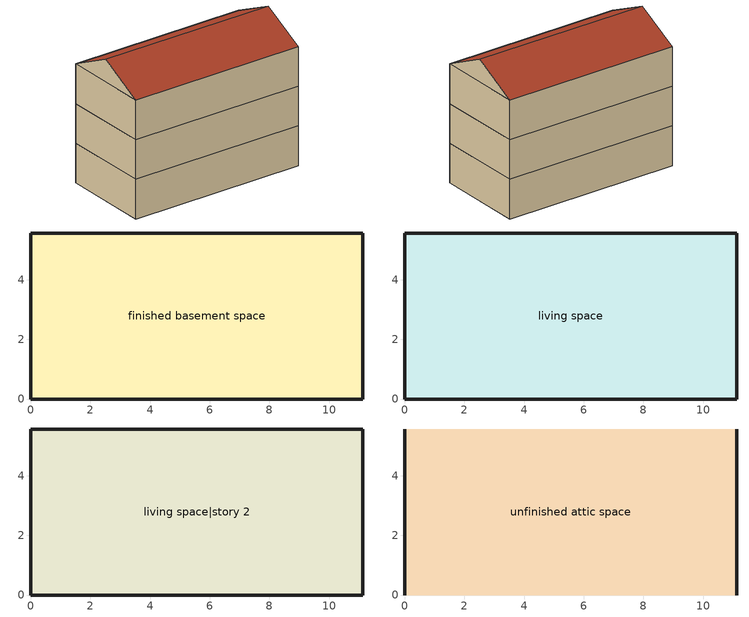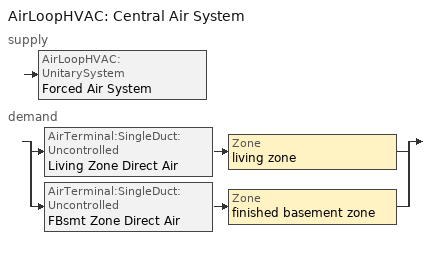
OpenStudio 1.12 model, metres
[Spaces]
finished basement space
 floor ground: 0,0 0,5.56 11.13,5.56 11.13,0 z-2.44
 wall ground: 0,5.56 0,0 11.13,0 11.13,5.56 0,5.56 z-2.44:0
living space
 floor to finished basement space: 0,0 0,5.56 11.13,5.56 11.13,0 z0
 wall outside: 0,5.56 0,0 11.13,0 11.13,5.56 0,5.56 z0:2.44
living space|story 2
 floor to living space: 0,0 0,5.56 11.13,5.56 11.13,0 z2.44
 wall outside: 0,5.56 0,0 11.13,0 11.13,5.56 0,5.56 z2.44:4.88
unfinished attic space
 floor to living space|story 2: 0,5.56 11.13,5.56 11.13,0 0,0 z4.88
 wall outside: 0,2.78,6.27 0,5.56,4.88 0,0,4.88; 11.13,2.78,6.27 11.13,0,4.88 11.13,5.56,4.88
 roof outside: 11.13,2.78,6.27 0,2.78,6.27 0,0,4.88 11.13,0,4.88; 0,2.78,6.27 11.13,2.78,6.27 11.13,5.56,4.88 0,5.56,4.88
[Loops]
AirLoopHVAC 'Central Air System'
 supply: AirLoopHVAC:UnitarySystem 'Forced Air System'
 demand: split
  | AirTerminal:SingleDuct:Uncontrolled 'Living Zone Direct Air' > Zone 'living zone'
  | AirTerminal:SingleDuct:Uncontrolled 'FBsmt Zone Direct Air' > Zone 'finished basement zone'
[ClimateZones]
Climate Zone Institution Name 1=ASHRAE; Climate Zone Document Name 1=ANSI/ASHRAE Standard 169; Climate Zone Document Year 1=2006; Climate Zone Institution Name 2=CEC; Climate Zone Document Name 2=California Climate Zone Descriptions; Climate Zone Document Year 2=1995; Climate Zone Institution Name 3=Building America; Climate Zone Document Year 3=0; Climate Zone Value 3=Cold
[Building]
Building 1: Standards Number of Living Units=1
[Site]
Denver Intl Ap_CO_USA: Latitude {deg}=39.83; Longitude {deg}=-104.65; Time Zone {hr}=-7; Elevation {m}=1650
[SizingPeriod:DesignDay] Barometric Pressure {Pa}=83011; Sky Clearness=0; Rain Indicator=0; Snow Indicator=0; Day of Month=21; Daylight Saving Time Indicator=0; Humidity Indicating Type=Wetbulb; Dry-Bulb Temperature Range Modifier Type=DefaultMultipliers
Name | Maximum Dry-Bulb Temperature {C} | Daily Dry-Bulb Temperature Range {deltaC} | Humidity Indicating Conditions at Maximum Dry-Bulb | Wind Speed {m/s} | Wind Direction {deg} | Month | Day Type | Solar Model Indicator | ASHRAE Taub | ASHRAE Taud
Denver Intl Ap Ann Clg .4% Condns DB=>MWB | 34.6 | 15.2 | 15.7 | 4.2 | 80 | 7 | SummerDesignDay | ASHRAETau | 0.424 | 2.012
Denver Intl Ap Ann Htg 99.6% Condns DB | -17.4 | 0 | -17.4 | 3.3 | 160 | 12 | WinterDesignDay | ASHRAEClearSky
Denver Intl Ap Ann Clg .4% Condns WB=>MDB | 27.3 | 15.2 | 18.3 | 4.2 | 80 | 7 | SummerDesignDay | ASHRAETau | 0.424 | 2.012
[Site:WaterMainsTemperature]
Calculation Method=Correlation; Annual Average Outdoor Air Temperature {C}=10.8753; Maximum Difference In Monthly Average Outdoor Air Temperatures {deltaC}=23.1524
[Site:GroundTemperature:BuildingSurface]
6.71221, 4.9416, 4.79814, 5.63626, 9.00496, 12.3608, 15.2732, 17.1228, 17.2883, 15.7979, 12.9685, 9.71588
[Site:GroundTemperature:Deep]
10.8753, 10.8753, 10.8753, 10.8753, 10.8753, 10.8753, 10.8753, 10.8753, 10.8753, 10.8753, 10.8753, 10.8753
[ThermalZone] Use Ideal Air Loads=No
living zone; unfinished attic zone; finished basement zone
[Sizing:Zone] Zone Cooling Design Supply Air Temperature Input Method=SupplyAirTemperature; Zone Cooling Design Supply Air Temperature {C}=14; Zone Cooling Design Supply Air Temperature Difference {deltaC}=11.11; Zone Heating Design Supply Air Temperature Input Method=SupplyAirTemperature; Zone Heating Design Supply Air Temperature {C}=40; Zone Heating Design Supply Air Temperature Difference {deltaC}=11.11; Zone Cooling Design Supply Air Humidity Ratio {kg-H2O/kg-air}=0.0085; Zone Heating Design Supply Air Humidity Ratio {kg-H2O/kg-air}=0.008; Cooling Design Air Flow Method=DesignDay; Heating Design Air Flow Method=DesignDay; Account for Dedicated Outdoor Air System=No; Dedicated Outdoor Air System Control Strategy=NeutralSupplyAir; Dedicated Outdoor Air Low Setpoint Temperature for Design {C}=autosize; Dedicated Outdoor Air High Setpoint Temperature for Design {C}=autosize
living zone; unfinished attic zone; finished basement zone
[Zone equipment]
living zone: Living Zone Electric Baseboards, Living Zone Direct Air
finished basement zone: FBsmt Zone Electric Baseboards, FBsmt Zone Direct Air
[Space]
Name | Thermal Zone
living space; living space|story 2 | living zone
unfinished attic space | unfinished attic zone
finished basement space | finished basement zone
[ElectricEquipment]
unit=1|bed=nil|bath=nil|space=living space|space=living space|story 2|space=finished basement space: Electric Equipment Definition=unit=1|bed=nil|bath=nil|space={6a33d732-2115-4d73-9b16-e2a2d464d186}|space={b8a2539a-2965-4c12-a406-547af8176c8f}|space={f75ad4f6-4714-4368-bcf6-31e2bd9622e1}; Schedule=empty_schedule
[ZoneHVAC:Baseboard:Convective:Electric] Availability Schedule=Always On Discrete; Nominal Capacity {W}=autosize; Efficiency=1
Living Zone Electric Baseboards; FBsmt Zone Electric Baseboards
[Coil:Cooling:DX:MultiSpeed:StageData]
Coil Cooling DX Multi Speed Stage Data 1: Gross Rated Total Cooling Capacity {W}=autosize; Gross Rated Sensible Heat Ratio=autosize; Gross Rated Cooling COP {W/W}=3.95054; Rated Air Flow Rate {m3/s}=autosize; Rated Evaporator Fan Power Per Volume Flow Rate {W/(m3/s)}=773.3; Total Cooling Capacity Function of Temperature Curve=Cool-Cap-fT; Total Cooling Capacity Function of Flow Fraction Curve=Cool-CAP-fFF; Energy Input Ratio Function of Temperature Curve=Cool-EIR-fT; Energy Input Ratio Function of Flow Fraction Curve=Cool-EIR-fFF; Part Load Fraction Correlation Curve=Cool-PLF-fPLR; Nominal Time for Condensate Removal to Begin {s}=1000; Ratio of Initial Moisture Evaporation Rate and Steady State Latent Capacity=1.5; Maximum Cycling Rate {cycles/hr}=3; Latent Capacity Time Constant {s}=45; Rated Waste Heat Fraction of Power Input=0.2; Waste Heat Function of Temperature Curve=ConstantBiquadratic; Evaporative Condenser Effectiveness=0.9; Evaporative Condenser Air Flow Rate {m3/s}=autosize; Rated Evaporative Condenser Pump Power Consumption {W}=autosize
[Coil:Cooling:DX:SingleSpeed]
DX Cooling Coil: Availability Schedule=Always On Discrete; Rated Total Cooling Capacity {W}=autosize; Rated Sensible Heat Ratio=autosize; Rated COP {W/W}=3.95054; Rated Air Flow Rate {m3/s}=autosize; Rated Evaporator Fan Power Per Volume Flow Rate {W/(m3/s)}=773.391; Total Cooling Capacity Function of Temperature Curve=Cool-Cap-fT; Total Cooling Capacity Function of Flow Fraction Curve=Cool-CAP-fFF; Energy Input Ratio Function of Temperature Curve=Cool-EIR-fT; Energy Input Ratio Function of Flow Fraction Curve=Cool-EIR-fFF; Part Load Fraction Correlation Curve=Cool-PLF-fPLR; Nominal Time for Condensate Removal to Begin {s}=1000; Ratio of Initial Moisture Evaporation Rate and Steady State Latent Capacity=1.5; Maximum Cycling Rate {cycles/hr}=3; Latent Capacity Time Constant {s}=45; Condenser Type=AirCooled; Evaporative Condenser Effectiveness=0; Evaporative Condenser Air Flow Rate {m3/s}=Autosize; Evaporative Condenser Pump Rated Power Consumption {W}=Autosize; Crankcase Heater Capacity {W}=0; Maximum Outdoor Dry-Bulb Temperature for Crankcase Heater Operation {C}=12.7778; Basin Heater Capacity {W/K}=0; Basin Heater Setpoint Temperature {C}=10
[Fan:OnOff]
Supply Fan: Availability Schedule=SupplyFanAvailability; Fan Efficiency=0.117562; Pressure Rise {Pa}=124.55; Maximum Flow Rate {m3/s}=autosize; Motor Efficiency=1; Motor In Airstream Fraction=1; Fan Power Ratio Function of Speed Ratio Curve=Fan On Off Power Curve; Fan Efficiency Ratio Function of Speed Ratio Curve=Fan On Off Efficiency Curve
[AirLoopHVAC:UnitarySystem]
Forced Air System: Control Type=Load; Controlling Zone or Thermostat Location=living zone; Dehumidification Control Type=None; Availability Schedule=Always On Discrete; Supply Fan=Supply Fan; Fan Placement=BlowThrough; Supply Air Fan Operating Mode Schedule=SupplyFanOperation; DX Heating Coil Sizing Ratio=1; Cooling Coil=DX Cooling Coil; Use DOAS DX Cooling Coil=No; DOAS DX Cooling Coil Leaving Minimum Air Temperature {C}=2; Latent Load Control=SensibleOnlyLoadControl; Supply Air Flow Rate During Cooling Operation {m3/s}=autosize; Supply Air Flow Rate During Heating Operation {m3/s}=1e-007; Supply Air Flow Rate When No Cooling or Heating is Required {m3/s}=0; Maximum Supply Air Temperature {C}=48.8889; Maximum Outdoor Dry-Bulb Temperature for Supplemental Heater Operation {C}=21; Maximum Cycling Rate {cycles/hr}=2.5; Heat Pump Time Constant {s}=60; Fraction of On-Cycle Power Use=0.01; Heat Pump Fan Delay Time {s}=60; Ancilliary On-Cycle Electric Power {W}=0; Ancilliary Off-Cycle Electric Power {W}=0
[AirLoopHVAC]
Central Air System: Availability Schedule=Always On Discrete; Design Supply Air Flow Rate {m3/s}=AutoSize
[Sizing:System]
Central Air System: Type of Load to Size On=Sensible; Design Outdoor Air Flow Rate {m3/s}=Autosize; Minimum System Air Flow Ratio=0.3; Preheat Design Temperature {C}=7; Preheat Design Humidity Ratio {kg-H2O/kg-Air}=0.008; Precool Design Temperature {C}=12.8; Precool Design Humidity Ratio {kg-H2O/kg-Air}=0.008; Central Cooling Design Supply Air Temperature {C}=12.8; Central Heating Design Supply Air Temperature {C}=16.7; Sizing Option=NonCoincident; 100% Outdoor Air in Cooling=Yes; 100% Outdoor Air in Heating=Yes; Central Cooling Design Supply Air Humidity Ratio {kg-H2O/kg-Air}=0.0085; Central Heating Design Supply Air Humidity Ratio {kg-H2O/kg-Air}=0.008; Cooling Design Air Flow Method=DesignDay; Cooling Design Air Flow Rate {m3/s}=0; Heating Design Air Flow Method=DesignDay; Heating Design Air Flow Rate {m3/s}=0; System Outdoor Air Method=ZoneSum; Zone Maximum Outdoor Air Fraction=1; Cooling Supply Air Flow Rate Per Floor Area {m3/s-m2}=0.00996765; Cooling Fraction of Autosized Cooling Supply Air Flow Rate=1; Cooling Supply Air Flow Rate Per Unit Cooling Capacity {m3/s-W}=3.94755e-05; Heating Supply Air Flow Rate Per Floor Area {m3/s-m2}=0.00996765; Heating Fraction of Autosized Heating Supply Air Flow Rate=1; Heating Fraction of Autosized Cooling Supply Air Flow Rate=1; Heating Supply Air Flow Rate Per Unit Heating Capacity {m3/s-W}=3.15882e-05; Cooling Design Capacity Method=CoolingDesignCapacity; Cooling Design Capacity {W}=autosize; Cooling Design Capacity Per Floor Area {W/m2}=234.7; Fraction of Autosized Cooling Design Capacity=1; Heating Design Capacity Method=HeatingDesignCapacity; Heating Design Capacity {W}=autosize; Heating Design Capacity Per Floor Area {W/m2}=157; Fraction of Autosized Heating Design Capacity=1; Central Cooling Capacity Control Method=OnOff
[AirTerminal:SingleDuct:Uncontrolled] Availability Schedule=Always On Discrete; Maximum Air Flow Rate {m3/s}=AutoSize
Living Zone Direct Air; FBsmt Zone Direct Air
[Schedule:Ruleset]
empty_schedule: Default Day Schedule=Schedule Day 1
[Schedule:Day]
Schedule Day 1: 24, 0, 0
[Schedule:Constant]
Name | Value
Always On Discrete; SupplyFanAvailability | 1
SupplyFanOperation | 0
[Curve:Biquadratic]
Name | Coefficient1 Constant | Coefficient2 x | Coefficient3 x**2 | Coefficient4 y | Coefficient5 y**2 | Coefficient6 x*y | Minimum Value of x | Maximum Value of x | Minimum Value of y | Maximum Value of y
ConstantBiquadratic | 1 | 0 | 0 | 0 | 0 | 0 | -100 | 100 | -100 | 100
Cool-Cap-fT | 1.5509 | -0.0750501 | 0.00309714 | 0.00240111 | -5.0544e-05 | -0.000427281 | 13.88 | 23.88 | 18.33 | 51.66
Cool-EIR-fT | -0.304283 | 0.118048 | -0.00342467 | -0.00626191 | 0.000695427 | -0.000469975 | 13.88 | 23.88 | 18.33 | 51.66
[Curve:Quadratic] Minimum Value of x=0
Name | Coefficient1 Constant | Coefficient2 x | Coefficient3 x**2 | Maximum Value of x | Minimum Curve Output | Maximum Curve Output
Cool-PLF-fPLR | 0.93 | 0.07 | 0 | 1 | 0.7 | 1
Cool-CAP-fFF | 0.718605 | 0.4101 | -0.128705 | 2 | 0 | 2
Cool-EIR-fFF | 1.323 | -0.477711 | 0.154712 | 2 | 0 | 2
[Curve:Exponent]
Fan On Off Power Curve: Coefficient1 Constant=1; Coefficient2 Constant=0; Coefficient3 Constant=0; Minimum Value of x=0; Maximum Value of x=1
[Curve:Cubic]
Fan On Off Efficiency Curve: Coefficient1 Constant=1; Coefficient2 x=0; Coefficient3 x**2=0; Coefficient4 x**3=0; Minimum Value of x=0; Maximum Value of x=1
